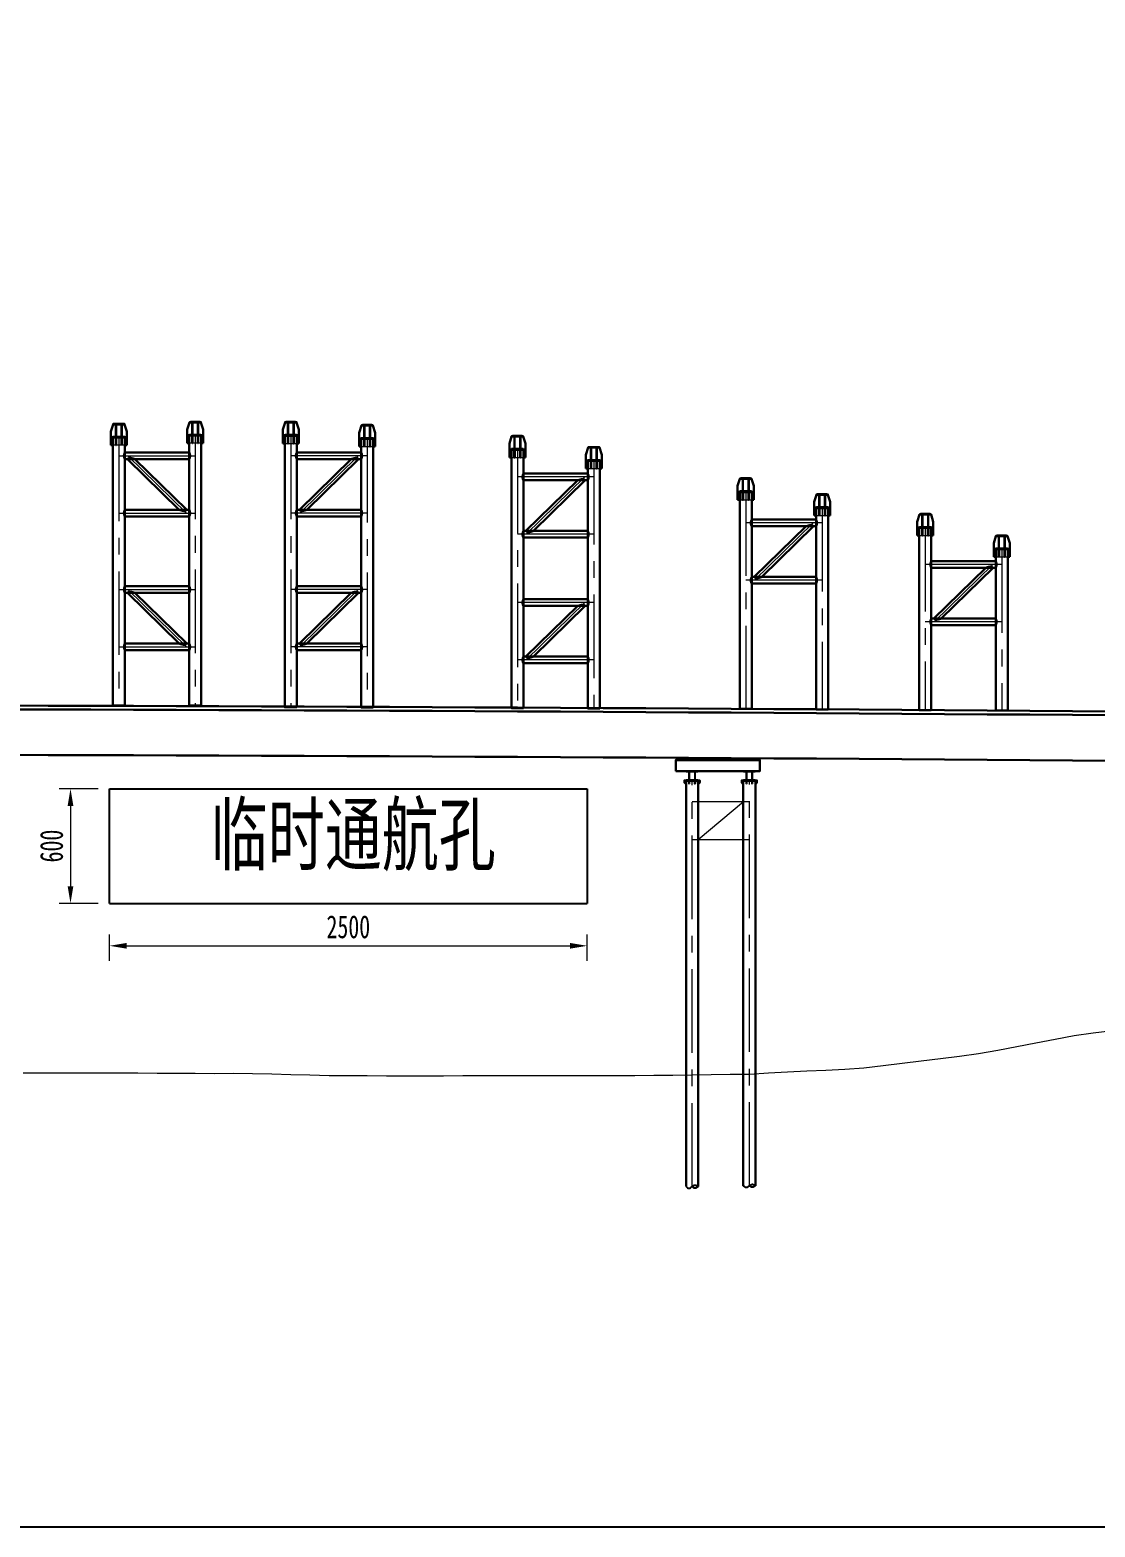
# Model space of a CAD drawing. Extents: x 1767995 to 4174245, y 542814 to 862564.
# Drawn here: x 2933519 to 2989267, y 542814 to 621153 of the extents above; entities that cross this region are included whole.
import ezdxf

# ---------------------------------------------------------------- set-up
doc = ezdxf.new("R2010")
doc.units = 0
doc.header["$LTSCALE"] = 3500
doc.linetypes.add('CENTER', pattern=[2, 1.25, -0.25, 0.25, -0.25])
doc.linetypes.add('DASHED', pattern=[0.75, 0.5, -0.25])
doc.layers.get('Defpoints').update_dxf_attribs({"color": 8})
for name, color, linetype, lineweight in [('1粗实线', 1, 'Continuous', 30), ('3中心线', 6, 'CENTER', 18), ('4虚线', 2, 'DASHED', 18), ('5文本', 7, 'Continuous', 15), ('6标注线', 7, 'Continuous', 13), ('文字', 7, 'Continuous', 15), ('细实线', 7, 'Continuous', 15)]:
    doc.layers.add(name, color=color, linetype=linetype, lineweight=lineweight)
doc.layers.add('M_Prof', color=2, linetype='Continuous')
doc.styles.add('wlx0.7', font='仿宋_GB2312.TTF', dxfattribs={"width": 0.7})
doc.styles.add('图内文字', font='仿宋_GB2312.TTF', dxfattribs={"width": 0.7})
doc.dimstyles.new('600', dxfattribs={"dimscale": 600, "dimtxt": 2, "dimasz": 1.5, "dimexe": 1, "dimexo": 1, "dimgap": 0.65, "dimtad": 1, "dimdec": 0, "dimlfac": 0.1, "dimzin": 0, "dimdsep": 46, "dimtxsty": 'wlx0.7', "dimcen": 0, "dimclrd": 7, "dimclre": 7, "dimclrt": 7, "dimadec": 0, "dimazin": 0, "dimtfac": 1, "dimtdec": 0, "dimtmove": 1, "dimatfit": 3, "dimfxl": 1, "dimtolj": 1, "dimtzin": 0, "dimlwd": 13, "dimlwe": 13, "dimarcsym": 1})

# ---------------------------------------------------------------- blocks, each defined once
blk = doc.blocks.new('gdfgdfg')
at = {"layer": '细实线'}
for p, q in [((313782, 22534), (314782, 22726)), ((314782, 22726), (315782, 22910)), ((315782, 22910), (316782, 23066)), ((316782, 23066), (317782, 23173)), ((309782, 21829), (310782, 21972)), ((310782, 21972), (311782, 22152)), ((311782, 22152), (312782, 22343)), ((312782, 22343), (313782, 22534)), ((303782, 21151), (304782, 21229)), ((304782, 21229), (305782, 21355)), ((305782, 21355), (306782, 21473)), ((306782, 21473), (307782, 21592)), ((307782, 21592), (308782, 21710)), ((308782, 21710), (309782, 21829)), ((260782, 20969), (261782, 20965)), ((261782, 20965), (262782, 20960)), ((262782, 20960), (263782, 20956)), ((263782, 20956), (264782, 20958)), ((264782, 20958), (265782, 20966)), ((265782, 20966), (266782, 20961)), ((266782, 20961), (267782, 20955)), ((267782, 20955), (268782, 20948)), ((268782, 20948), (269782, 20942)), ((269782, 20942), (270782, 20936)), ((270782, 20936), (271782, 20941)), ((271782, 20941), (272782, 20932)), ((272782, 20932), (273782, 20906)), ((273782, 20906), (274782, 20880)), ((274782, 20880), (275782, 20855)), ((275782, 20855), (276782, 20831)), ((276782, 20831), (277782, 20822)), ((277782, 20822), (278782, 20818)), ((278782, 20818), (279782, 20814)), ((279782, 20814), (280782, 20810)), ((280782, 20810), (281782, 20806)), ((281782, 20806), (282782, 20810)), ((282782, 20810), (283782, 20817)), ((283782, 20817), (284782, 20820)), ((284782, 20820), (285782, 20822)), ((285782, 20822), (286782, 20825)), ((286782, 20825), (287782, 20828)), ((287782, 20828), (288782, 20828)), ((288782, 20828), (289782, 20828)), ((289782, 20828), (290782, 20828)), ((290782, 20828), (291782, 20829)), ((291782, 20829), (292782, 20829)), ((292782, 20829), (293782, 20836)), ((293782, 20836), (294782, 20850)), ((294782, 20850), (295782, 20863)), ((295782, 20863), (296782, 20876)), ((296782, 20876), (297782, 20889)), ((297782, 20889), (298782, 20902)), ((298782, 20902), (299782, 20970)), ((299782, 20970), (300782, 21019)), ((300782, 21019), (301782, 21063)), ((301782, 21063), (302782, 21107)), ((302782, 21107), (303782, 21151))]:
    blk.add_line(p, q, dxfattribs=at)
blk = doc.blocks.new('werwerer')
at = {"layer": '1粗实线', "elevation": 0}
for points in [[(193795, 41794, 0.464316), (193777, 41816), (193651, 41816), (193531, 41444), (193531, 41144), (193651, 41144), (193651, 41164), (193777, 41164, 0.464316), (193795, 41186)], [(193951, 41144), (193651, 41144), (193651, 41164), (193777, 41164, 0.414214), (193795, 41182), (193795, 41798, 0.414214), (193777, 41816), (193651, 41816), (193651, 41836), (193951, 41836), (193951, 41816), (193826, 41816, 0.414214), (193808, 41798), (193808, 41182, 0.414214), (193826, 41164), (193951, 41164)], [(193951, 41144), (194251, 41144), (194251, 41164), (194126, 41164, -0.414214), (194108, 41182), (194108, 41798, -0.414214), (194126, 41816), (194251, 41816), (194251, 41836), (193951, 41836), (193951, 41816), (194077, 41816, -0.414214), (194095, 41798), (194095, 41182, -0.414214), (194077, 41164), (193951, 41164)], [(194108, 41794, -0.464316), (194126, 41816), (194251, 41816), (194371, 41444), (194371, 41144), (194251, 41144), (194251, 41164), (194126, 41164, -0.464316), (194108, 41186)]]:
    blk.add_lwpolyline(points, format="xyb", close=True, dxfattribs=at)
blk.add_lwpolyline([(193701, 41846), (194201, 41846), (194201, 41836), (193701, 41836)], close=True, dxfattribs=at)
blk = doc.blocks.new('tertert')
at = {"layer": '1粗实线'}
for p, q in [((203266, 43306, 0), (206636, 43306, 0)), ((203266, 42955, 0), (206636, 42955, 0)), ((203401, 42955, 0), (206112, 40306, 0)), ((203791, 42955, 0), (206502, 40306, 0)), ((203266, 40306, 0), (206636, 40306, 0)), ((203266, 39955, 0), (206636, 39955, 0))]:
    blk.add_line(p, q, dxfattribs=at)
at = {"layer": '1粗实线', "elevation": 0}
for points in [[(203266, 43306), (203266, 43306), (203266, 43305), (203266, 43305), (203265, 43304), (203265, 43303), (203264, 43301), (203263, 43299), (203262, 43297), (203261, 43295), (203260, 43293), (203259, 43290), (203257, 43287), (203256, 43284), (203255, 43280), (203253, 43276), (203251, 43272), (203250, 43268), (203248, 43264), (203246, 43259), (203244, 43255), (203243, 43250), (203241, 43244), (203239, 43239), (203237, 43234), (203236, 43228), (203234, 43222), (203232, 43216), (203231, 43210), (203229, 43204), (203228, 43198), (203227, 43191), (203225, 43185), (203224, 43178), (203223, 43171), (203223, 43165), (203222, 43158), (203221, 43151), (203221, 43144), (203221, 43137), (203221, 43130), (203221, 43124), (203221, 43117), (203221, 43110), (203222, 43103), (203223, 43096), (203223, 43089), (203224, 43083), (203225, 43076), (203227, 43070), (203228, 43063), (203229, 43057), (203231, 43051), (203232, 43045), (203234, 43039), (203236, 43033), (203237, 43027), (203239, 43022), (203241, 43016), (203243, 43011), (203244, 43006), (203246, 43002), (203248, 42997), (203250, 42993), (203251, 42988), (203253, 42984), (203255, 42981), (203256, 42977), (203257, 42974), (203259, 42971), (203260, 42968), (203261, 42966), (203262, 42964), (203263, 42962), (203264, 42960), (203265, 42958), (203265, 42957), (203266, 42956), (203266, 42955), (203266, 42955), (203266, 42955)], [(206636, 43306), (206636, 43306), (206637, 43305), (206637, 43305), (206637, 43304), (206638, 43303), (206639, 43301), (206640, 43299), (206641, 43297), (206642, 43295), (206643, 43293), (206644, 43290), (206645, 43287), (206647, 43284), (206648, 43280), (206650, 43276), (206652, 43272), (206653, 43268), (206655, 43264), (206657, 43259), (206658, 43255), (206660, 43250), (206662, 43244), (206664, 43239), (206666, 43234), (206667, 43228), (206669, 43222), (206671, 43216), (206672, 43210), (206674, 43204), (206675, 43198), (206676, 43191), (206677, 43185), (206679, 43178), (206679, 43171), (206680, 43165), (206681, 43158), (206681, 43151), (206682, 43144), (206682, 43137), (206682, 43130), (206682, 43124), (206682, 43117), (206681, 43110), (206681, 43103), (206680, 43096), (206679, 43089), (206679, 43083), (206677, 43076), (206676, 43070), (206675, 43063), (206674, 43057), (206672, 43051), (206671, 43045), (206669, 43039), (206667, 43033), (206666, 43027), (206664, 43022), (206662, 43016), (206660, 43011), (206658, 43006), (206657, 43002), (206655, 42997), (206653, 42993), (206652, 42988), (206650, 42984), (206648, 42981), (206647, 42977), (206645, 42974), (206644, 42971), (206643, 42968), (206642, 42966), (206641, 42964), (206640, 42962), (206639, 42960), (206638, 42958), (206637, 42957), (206637, 42956), (206637, 42955), (206636, 42955), (206636, 42955)], [(203266, 40306), (203266, 40306), (203266, 40305), (203266, 40305), (203265, 40304), (203265, 40303), (203264, 40301), (203263, 40299), (203262, 40297), (203261, 40295), (203260, 40293), (203259, 40290), (203257, 40287), (203256, 40284), (203255, 40280), (203253, 40276), (203251, 40272), (203250, 40268), (203248, 40264), (203246, 40259), (203244, 40255), (203243, 40250), (203241, 40244), (203239, 40239), (203237, 40234), (203236, 40228), (203234, 40222), (203232, 40216), (203231, 40210), (203229, 40204), (203228, 40198), (203227, 40191), (203225, 40185), (203224, 40178), (203223, 40171), (203223, 40165), (203222, 40158), (203221, 40151), (203221, 40144), (203221, 40137), (203221, 40130), (203221, 40124), (203221, 40117), (203221, 40110), (203222, 40103), (203223, 40096), (203223, 40089), (203224, 40083), (203225, 40076), (203227, 40070), (203228, 40063), (203229, 40057), (203231, 40051), (203232, 40045), (203234, 40039), (203236, 40033), (203237, 40027), (203239, 40022), (203241, 40016), (203243, 40011), (203244, 40006), (203246, 40002), (203248, 39997), (203250, 39993), (203251, 39988), (203253, 39984), (203255, 39981), (203256, 39977), (203257, 39974), (203259, 39971), (203260, 39968), (203261, 39966), (203262, 39964), (203263, 39962), (203264, 39960), (203265, 39958), (203265, 39957), (203266, 39956), (203266, 39955), (203266, 39955), (203266, 39955)], [(206636, 40306), (206636, 40306), (206637, 40305), (206637, 40305), (206637, 40304), (206638, 40303), (206639, 40301), (206640, 40299), (206641, 40297), (206642, 40295), (206643, 40293), (206644, 40290), (206645, 40287), (206647, 40284), (206648, 40280), (206650, 40276), (206652, 40272), (206653, 40268), (206655, 40264), (206657, 40259), (206658, 40255), (206660, 40250), (206662, 40244), (206664, 40239), (206666, 40234), (206667, 40228), (206669, 40222), (206671, 40216), (206672, 40210), (206674, 40204), (206675, 40198), (206676, 40191), (206677, 40185), (206679, 40178), (206679, 40171), (206680, 40165), (206681, 40158), (206681, 40151), (206682, 40144), (206682, 40137), (206682, 40130), (206682, 40124), (206682, 40117), (206681, 40110), (206681, 40103), (206680, 40096), (206679, 40089), (206679, 40083), (206677, 40076), (206676, 40070), (206675, 40063), (206674, 40057), (206672, 40051), (206671, 40045), (206669, 40039), (206667, 40033), (206666, 40027), (206664, 40022), (206662, 40016), (206660, 40011), (206658, 40006), (206657, 40002), (206655, 39997), (206653, 39993), (206652, 39988), (206650, 39984), (206648, 39981), (206647, 39977), (206645, 39974), (206644, 39971), (206643, 39968), (206642, 39966), (206641, 39964), (206640, 39962), (206639, 39960), (206638, 39958), (206637, 39957), (206637, 39956), (206637, 39955), (206636, 39955), (206636, 39955)]]:
    blk.add_lwpolyline(points, dxfattribs=at)
at = {"layer": '1粗实线'}
for points in [[(203791, 42955), (203791, 42955), (203790, 42955), (203789, 42956), (203788, 42956), (203785, 42957), (203783, 42958), (203780, 42959), (203776, 42960), (203773, 42961), (203768, 42963), (203764, 42964), (203758, 42966), (203753, 42968), (203747, 42970), (203741, 42972), (203734, 42974), (203727, 42977), (203720, 42979), (203712, 42981), (203705, 42984), (203696, 42986), (203688, 42989), (203680, 42991), (203671, 42994), (203662, 42997), (203653, 42999), (203644, 43002), (203635, 43004), (203625, 43006), (203616, 43008), (203607, 43010), (203598, 43012), (203589, 43014), (203580, 43016), (203571, 43017), (203562, 43018), (203553, 43019), (203545, 43020), (203537, 43020), (203529, 43020), (203522, 43020), (203515, 43020), (203508, 43019), (203501, 43018), (203494, 43017), (203488, 43016), (203482, 43014), (203477, 43012), (203472, 43010), (203467, 43008), (203462, 43006), (203457, 43004), (203453, 43002), (203449, 42999), (203445, 42997), (203441, 42994), (203438, 42991), (203434, 42989), (203431, 42986), (203428, 42984), (203426, 42981), (203423, 42979), (203420, 42977), (203418, 42974), (203416, 42972), (203414, 42970), (203412, 42968), (203410, 42966), (203409, 42964), (203407, 42963), (203406, 42961), (203405, 42960), (203404, 42959), (203403, 42958), (203402, 42957), (203402, 42956), (203401, 42956), (203401, 42955), (203401, 42955), (203401, 42955)], [(206112, 40306), (206112, 40306), (206112, 40306), (206114, 40305), (206115, 40305), (206117, 40304), (206120, 40303), (206123, 40302), (206126, 40301), (206130, 40299), (206135, 40298), (206139, 40296), (206144, 40295), (206150, 40293), (206156, 40291), (206162, 40289), (206169, 40287), (206176, 40284), (206183, 40282), (206190, 40279), (206198, 40277), (206206, 40274), (206215, 40272), (206223, 40269), (206232, 40267), (206241, 40264), (206250, 40262), (206259, 40259), (206268, 40257), (206278, 40255), (206287, 40252), (206296, 40250), (206305, 40249), (206314, 40247), (206323, 40245), (206332, 40244), (206341, 40243), (206349, 40242), (206358, 40241), (206366, 40241), (206374, 40241), (206381, 40241), (206388, 40241), (206395, 40242), (206402, 40243), (206408, 40244), (206415, 40245), (206420, 40247), (206426, 40249), (206431, 40250), (206436, 40252), (206441, 40255), (206446, 40257), (206450, 40259), (206454, 40262), (206458, 40264), (206462, 40267), (206465, 40269), (206468, 40272), (206472, 40274), (206475, 40277), (206477, 40279), (206480, 40282), (206482, 40284), (206485, 40287), (206487, 40289), (206489, 40291), (206491, 40293), (206492, 40295), (206494, 40296), (206495, 40298), (206497, 40299), (206498, 40301), (206499, 40302), (206500, 40303), (206500, 40304), (206501, 40305), (206502, 40305), (206502, 40306), (206502, 40306), (206502, 40306)]]:
    blk.add_lwpolyline(points, dxfattribs=at)
at = {"layer": '3中心线'}
for p, q in [((202951, 43130, 0), (206951, 43130, 0)), ((203416, 43130, 0), (206486, 40130, 0)), ((202951, 40130, 0), (206951, 40130, 0))]:
    blk.add_line(p, q, dxfattribs=at)
blk = doc.blocks.new('trret')
at = {"layer": '1粗实线'}
for p, q in [((3711816, 920589), (3711816, 941829)), ((3712446, 920589), (3712446, 941829)), ((3714816, 920637), (3714816, 941829)), ((3715446, 920637), (3715446, 941829))]:
    blk.add_line(p, q, dxfattribs=at)
for points in [[(3711275, 942333), (3715686, 942333), (3715686, 942921), (3711275, 942921)], [(3711816, 941679), (3711781, 941679), (3711731, 941729), (3711731, 941829), (3711731, 941729), (3711781, 941679)], [(3711731, 941829), (3712531, 941829)], [(3711987, 941829), (3711987, 941679), (3711975, 941679), (3711975, 941829), (3711975, 941679), (3711987, 941679)], [(3712287, 941829), (3712287, 941679), (3712275, 941679), (3712275, 941829), (3712275, 941679), (3712287, 941679)], [(3712481, 941679), (3712446, 941679)], [(3712531, 941729), (3712481, 941679), (3712531, 941729), (3712531, 941829)], [(3714816, 941679), (3714781, 941679), (3714731, 941729), (3714731, 941829), (3714731, 941729), (3714781, 941679)], [(3714731, 941829), (3715531, 941829)], [(3714987, 941829), (3714987, 941679), (3714975, 941679), (3714975, 941829), (3714975, 941679), (3714987, 941679)], [(3715287, 941829), (3715287, 941679), (3715275, 941679), (3715275, 941829), (3715275, 941679), (3715287, 941679)], [(3715481, 941679), (3715446, 941679)], [(3715531, 941729), (3715481, 941679), (3715531, 941729), (3715531, 941829)]]:
    blk.add_lwpolyline(points, close=True, dxfattribs=at)
for points in [[(3711731, 941845), (3711731, 941829), (3711731, 941845), (3712531, 941845), (3712531, 941829), (3712531, 941845)], [(3714731, 941845), (3714731, 941829), (3714731, 941845), (3715531, 941845), (3715531, 941829), (3715531, 941845)]]:
    blk.add_lwpolyline(points, dxfattribs=at)
at = {"layer": '3中心线'}
for p, q in [((3712131, 920589), (3712131, 941829)), ((3715131, 920637), (3715131, 941829)), ((3712131, 940746), (3715131, 940746)), ((3712451, 938746), (3714828, 940746)), ((3712131, 938746), (3715131, 938746))]:
    blk.add_line(p, q, dxfattribs=at)
at = {"layer": 'M_Prof'}
for p, q in [((3711275, 942901), (3715686, 942901)), ((3711275, 942353), (3715686, 942353))]:
    blk.add_line(p, q, dxfattribs=at)
for points in [[(3711831, 941845), (3712131, 941845), (3712131, 941863), (3712000, 941863, -0.414214), (3711987, 941876), (3711987, 942302, -0.414214), (3712000, 942315), (3712131, 942315), (3712131, 942333), (3711831, 942333), (3711831, 942315), (3711963, 942315, -0.414214), (3711976, 942302), (3711976, 941876, -0.414214), (3711963, 941863), (3711831, 941863)], [(3712131, 941845), (3712431, 941845), (3712431, 941863), (3712300, 941863, -0.414214), (3712287, 941876), (3712287, 942302, -0.414214), (3712300, 942315), (3712431, 942315), (3712431, 942333), (3712131, 942333), (3712131, 942315), (3712263, 942315, -0.414214), (3712276, 942302), (3712276, 941876, -0.414214), (3712263, 941863), (3712131, 941863)], [(3714831, 941845), (3715131, 941845), (3715131, 941863), (3715000, 941863, -0.414214), (3714987, 941876), (3714987, 942302, -0.414214), (3715000, 942315), (3715131, 942315), (3715131, 942333), (3714831, 942333), (3714831, 942315), (3714963, 942315, -0.414214), (3714976, 942302), (3714976, 941876, -0.414214), (3714963, 941863), (3714831, 941863)], [(3715131, 941845), (3715431, 941845), (3715431, 941863), (3715300, 941863, -0.414214), (3715287, 941876), (3715287, 942302, -0.414214), (3715300, 942315), (3715431, 942315), (3715431, 942333), (3715131, 942333), (3715131, 942315), (3715263, 942315, -0.414214), (3715276, 942302), (3715276, 941876, -0.414214), (3715263, 941863), (3715131, 941863)]]:
    blk.add_lwpolyline(points, format="xyb", close=True, dxfattribs=at)
for points in [[(3711816, 920589), (3711974, 920510), (3712131, 920589), (3712289, 920667), (3712446, 920589)], [(3712446, 920589), (3712289, 920510), (3712131, 920589)], [(3714816, 920637), (3714974, 920559), (3715131, 920637), (3715289, 920716), (3715446, 920637)], [(3715446, 920637), (3715289, 920559), (3715131, 920637)]]:
    blk.add_spline(points, degree=3, dxfattribs=at)
blk = doc.blocks.new('*D266')
at = {"color": 7, "linetype": 'Continuous', "lineweight": 13}
for p, q in [((2937684, 572441), (2937684, 573828)), ((2962684, 572441), (2962684, 573828)), ((2938584, 573228), (2961784, 573228))]:
    blk.add_line(p, q, dxfattribs=at)
at = {"color": 7}
for points in [[(2938584, 573378), (2938584, 573078), (2937684, 573228)], [(2961784, 573378), (2961784, 573078), (2962684, 573228)]]:
    blk.add_solid(points, dxfattribs=at)
at = {"layer": 'Defpoints', "color": 0}
for p in [(2962684, 573228), (2937684, 571841), (2962684, 571841)]:
    blk.add_point(p, dxfattribs=at)
at = {"color": 7, "insert": (2950184, 574218), "char_height": 1200, "attachment_point": 5, "style": 'wlx0.7'}
blk.add_mtext('\\A1;2500', dxfattribs=at)
blk = doc.blocks.new('*D267')
at = {"color": 7, "linetype": 'Continuous', "lineweight": 13}
for p, q in [((2937084, 581449), (2935043, 581449)), ((2935643, 580549), (2935643, 576349)), ((2937084, 575449), (2935043, 575449))]:
    blk.add_line(p, q, dxfattribs=at)
at = {"color": 7}
for points in [[(2935493, 580549), (2935793, 580549), (2935643, 581449)], [(2935493, 576349), (2935793, 576349), (2935643, 575449)]]:
    blk.add_solid(points, dxfattribs=at)
at = {"layer": 'Defpoints', "color": 0}
for p in [(2937684, 581449), (2935643, 575449), (2937684, 575449)]:
    blk.add_point(p, dxfattribs=at)
at = {"color": 7, "insert": (2934653, 578449), "char_height": 1200, "attachment_point": 5, "rotation": 90, "style": 'wlx0.7'}
blk.add_mtext('\\A1;600', dxfattribs=at)

msp = doc.modelspace()

# ---------------------------------------------------------------- linework, layer by layer
for p, q in [((2937684.4, 575449.4), (2937684.4, 581449.4)), ((2937684.4, 581449.4), (2962684.4, 581449.4)), ((2962684.4, 581449.4), (2962684.4, 575449.4)), ((2937684.4, 575449.4), (2962684.4, 575449.4))]:
    msp.add_line(p, q)
at = {"layer": '1粗实线', "ltscale": 4}
for p, q in [((2938592.1, 599843.8, 0.4), (2937752.1, 599843.8, 0.4)), ((2937752.1, 599843.8, 0.4), (2937752.1, 599823.8, 0.4)), ((2937752.1, 599823.8, 0.4), (2938592.1, 599823.8, 0.4)), ((2938011.1, 599823.8, 0.4), (2938033.1, 599823.8, 0.4)), ((2938011.1, 599423.8, 0.4), (2938011.1, 599823.8, 0.4)), ((2938033.1, 599423.8, 0.4), (2938011.1, 599423.8, 0.4)), ((2938033.1, 599823.8, 0.4), (2938033.1, 599423.8, 0.4)), ((2938311.1, 599823.8, 0.4), (2938311.1, 599423.8, 0.4)), ((2938333.1, 599423.8, 0.4), (2938333.1, 599823.8, 0.4)), ((2938592.1, 599823.8, 0.4), (2938592.1, 599843.8, 0.4)), ((2942592.1, 599943.3, 0.4), (2941752.1, 599943.3, 0.4)), ((2941752.1, 599943.3, 0.4), (2941752.1, 599923.3, 0.4)), ((2941752.1, 599923.3, 0.4), (2942592.1, 599923.3, 0.4)), ((2942011.1, 599923.3, 0.4), (2942033.1, 599923.3, 0.4)), ((2942011.1, 599523.3, 0.4), (2942011.1, 599923.3, 0.4)), ((2942033.1, 599523.3, 0.4), (2942011.1, 599523.3, 0.4)), ((2942033.1, 599923.3, 0.4), (2942033.1, 599523.3, 0.4)), ((2942333.1, 599923.3, 0.4), (2942311.1, 599923.3, 0.4)), ((2942311.1, 599923.3, 0.4), (2942311.1, 599523.3, 0.4)), ((2942311.1, 599523.3, 0.4), (2942333.1, 599523.3, 0.4)), ((2942333.1, 599523.3, 0.4), (2942333.1, 599923.3, 0.4)), ((2942592.1, 599923.3, 0.4), (2942592.1, 599943.3, 0.4)), ((2946751.8, 599920.4, 0.1), (2946751.8, 599940.4, 0.1)), ((2946751.8, 599940.4, 0.1), (2947591.8, 599940.4, 0.1)), ((2947591.8, 599920.4, 0.1), (2946751.8, 599920.4, 0.1)), ((2947010.8, 599920.4, 0.1), (2947032.8, 599920.4, 0.1)), ((2947010.8, 599520.4, 0.1), (2947010.8, 599920.4, 0.1)), ((2947032.8, 599520.4, 0.1), (2947010.8, 599520.4, 0.1)), ((2947032.8, 599920.4, 0.1), (2947032.8, 599520.4, 0.1)), ((2947332.8, 599920.4, 0.1), (2947310.8, 599920.4, 0.1)), ((2947310.8, 599920.4, 0.1), (2947310.8, 599520.4, 0.1)), ((2947310.8, 599520.4, 0.1), (2947332.8, 599520.4, 0.1)), ((2947332.8, 599520.4, 0.1), (2947332.8, 599920.4, 0.1)), ((2947591.8, 599940.4, 0.1), (2947591.8, 599920.4, 0.1)), ((2950751.8, 599759.8), (2950751.8, 599779.8)), ((2950751.8, 599779.8), (2951591.8, 599779.8)), ((2951591.8, 599759.8), (2950751.8, 599759.8)), ((2951010.8, 599359.8), (2951010.8, 599759.8)), ((2951032.8, 599759.8), (2951032.8, 599359.8)), ((2951332.8, 599759.8), (2951310.8, 599759.8)), ((2951310.8, 599759.8), (2951310.8, 599359.8)), ((2951310.8, 599359.8), (2951332.8, 599359.8)), ((2951332.8, 599359.8), (2951332.8, 599759.8)), ((2951591.8, 599779.8), (2951591.8, 599759.8)), ((2958611.3, 599186.6, 0.1), (2958611.3, 599206.6, 0.1)), ((2958611.3, 599206.6, 0.1), (2959451.3, 599206.6, 0.1)), ((2959451.3, 599186.6, 0.1), (2958611.3, 599186.6, 0.1)), ((2958870.3, 599186.6, 0.1), (2958892.3, 599186.6, 0.1)), ((2958870.3, 598786.6, 0.1), (2958870.3, 599186.6, 0.1)), ((2958892.3, 598786.6, 0.1), (2958870.3, 598786.6, 0.1)), ((2958892.3, 599186.6, 0.1), (2958892.3, 598786.6, 0.1)), ((2959192.3, 599186.6, 0.1), (2959170.3, 599186.6, 0.1)), ((2959170.3, 599186.6, 0.1), (2959170.3, 598786.6, 0.1)), ((2959170.3, 598786.6, 0.1), (2959192.3, 598786.6, 0.1)), ((2959192.3, 598786.6, 0.1), (2959192.3, 599186.6, 0.1)), ((2959451.3, 599206.6, 0.1), (2959451.3, 599186.6, 0.1)), ((2962611.3, 598606.5), (2962611.3, 598626.5)), ((2962611.3, 598626.5), (2963451.3, 598626.5)), ((2963451.3, 598606.5), (2962611.3, 598606.5)), ((2962870.3, 598206.5), (2962870.3, 598606.5)), ((2962892.3, 598606.5), (2962892.3, 598206.5)), ((2963192.3, 598606.5), (2963170.3, 598606.5)), ((2963170.3, 598606.5), (2963170.3, 598206.5)), ((2963192.3, 598206.5), (2963192.3, 598606.5)), ((2963451.3, 598626.5), (2963451.3, 598606.5)), ((2963170.3, 598206.5), (2963192.3, 598206.5)), ((2970561.4, 596971.1, -0.3), (2970561.4, 596991.1, -0.3)), ((2970561.4, 596991.1, -0.3), (2971401.4, 596991.1, -0.3)), ((2971401.4, 596971.1, -0.3), (2970561.4, 596971.1, -0.3)), ((2970820.4, 596971.1, -0.3), (2970842.4, 596971.1, -0.3)), ((2970820.4, 596571.1, -0.3), (2970820.4, 596971.1, -0.3)), ((2970842.4, 596971.1, -0.3), (2970842.4, 596571.1, -0.3)), ((2971142.4, 596971.1, -0.3), (2971120.4, 596971.1, -0.3)), ((2971120.4, 596971.1, -0.3), (2971120.4, 596571.1, -0.3)), ((2971142.4, 596571.1, -0.3), (2971142.4, 596971.1, -0.3)), ((2971401.4, 596991.1, -0.3), (2971401.4, 596971.1, -0.3)), ((2970842.4, 596571.1, -0.3), (2970820.4, 596571.1, -0.3)), ((2971120.4, 596571.1, -0.3), (2971142.4, 596571.1, -0.3)), ((2974561.4, 596136.9, -0.4), (2974561.4, 596156.9, -0.4)), ((2974561.4, 596156.9, -0.4), (2975401.4, 596156.9, -0.4)), ((2975401.4, 596136.9, -0.4), (2974561.4, 596136.9, -0.4)), ((2974820.4, 595736.9, -0.4), (2974820.4, 596136.9, -0.4)), ((2974842.4, 596136.9, -0.4), (2974842.4, 595736.9, -0.4)), ((2975142.4, 596136.9, -0.4), (2975120.4, 596136.9, -0.4)), ((2975120.4, 596136.9, -0.4), (2975120.4, 595736.9, -0.4)), ((2975120.4, 595736.9, -0.4), (2975142.4, 595736.9, -0.4)), ((2975142.4, 595736.9, -0.4), (2975142.4, 596136.9, -0.4)), ((2975401.4, 596156.9, -0.4), (2975401.4, 596136.9, -0.4)), ((2979961.7, 595102.3, -0.3), (2979961.7, 595122.3, -0.3)), ((2979961.7, 595122.3, -0.3), (2980801.7, 595122.3, -0.3)), ((2980801.7, 595102.3, -0.3), (2979961.7, 595102.3, -0.3)), ((2980220.7, 595102.3, -0.3), (2980242.7, 595102.3, -0.3)), ((2980220.7, 594702.3, -0.3), (2980220.7, 595102.3, -0.3)), ((2980242.7, 594702.3, -0.3), (2980220.7, 594702.3, -0.3)), ((2980242.7, 595102.3, -0.3), (2980242.7, 594702.3, -0.3)), ((2980542.7, 595102.3, -0.3), (2980520.7, 595102.3, -0.3)), ((2980520.7, 595102.3, -0.3), (2980520.7, 594702.3, -0.3)), ((2980520.7, 594702.3, -0.3), (2980542.7, 594702.3, -0.3)), ((2980542.7, 594702.3, -0.3), (2980542.7, 595102.3, -0.3)), ((2980801.7, 595122.3, -0.3), (2980801.7, 595102.3, -0.3)), ((2983961.7, 593975.8, -0.4), (2983961.7, 593995.8, -0.4)), ((2983961.7, 593995.8, -0.4), (2984801.7, 593995.8, -0.4)), ((2984801.7, 593975.8, -0.4), (2983961.7, 593975.8, -0.4)), ((2984220.7, 593575.8, -0.4), (2984220.7, 593975.8, -0.4)), ((2984242.7, 593975.8, -0.4), (2984242.7, 593575.8, -0.4)), ((2984542.7, 593975.8, -0.4), (2984520.7, 593975.8, -0.4)), ((2984520.7, 593975.8, -0.4), (2984520.7, 593575.8, -0.4)), ((2984542.7, 593575.8, -0.4), (2984542.7, 593975.8, -0.4)), ((2984801.7, 593995.8, -0.4), (2984801.7, 593975.8, -0.4)), ((2984520.7, 593575.8, -0.4), (2984542.7, 593575.8, -0.4))]:
    msp.add_line(p, q, dxfattribs=at)
at = {"layer": '1粗实线'}
for p, q in [((2937752.1, 599423.8, 0.4), (2937752.1, 599823.8, 0.4)), ((2937752.1, 599823.8, 0.4), (2938592.1, 599823.8, 0.4)), ((2937857.1, 599423.8, 0.4), (2937752.1, 599423.8, 0.4)), ((2938592.1, 599423.8, 0.4), (2938487.1, 599423.8, 0.4)), ((2938592.1, 599823.8, 0.4), (2938592.1, 599423.8, 0.4)), ((2941752.1, 599523.3, 0.4), (2941752.1, 599923.3, 0.4)), ((2941752.1, 599923.3, 0.4), (2942592.1, 599923.3, 0.4)), ((2941857.1, 599523.3, 0.4), (2941752.1, 599523.3, 0.4)), ((2942592.1, 599523.3, 0.4), (2942487.1, 599523.3, 0.4)), ((2942592.1, 599923.3, 0.4), (2942592.1, 599523.3, 0.4)), ((2947591.8, 599920.4, 0.1), (2946751.8, 599920.4, 0.1)), ((2946751.8, 599920.4, 0.1), (2946751.8, 599520.4, 0.1)), ((2946751.8, 599520.4, 0.1), (2946856.8, 599520.4, 0.1)), ((2947486.8, 599520.4, 0.1), (2947591.8, 599520.4, 0.1)), ((2947591.8, 599520.4, 0.1), (2947591.8, 599920.4, 0.1)), ((2951591.8, 599759.8), (2950751.8, 599759.8)), ((2950751.8, 599759.8), (2950751.8, 599359.8)), ((2950751.8, 599359.8), (2950856.8, 599359.8)), ((2951486.8, 599359.8), (2951591.8, 599359.8)), ((2951591.8, 599359.8), (2951591.8, 599759.8)), ((2959451.3, 599186.6, 0.1), (2958611.3, 599186.6, 0.1)), ((2958611.3, 599186.6, 0.1), (2958611.3, 598786.6, 0.1)), ((2958611.3, 598786.6, 0.1), (2958716.3, 598786.6, 0.1)), ((2959346.3, 598786.6, 0.1), (2959451.3, 598786.6, 0.1)), ((2959451.3, 598786.6, 0.1), (2959451.3, 599186.6, 0.1)), ((2963451.3, 598606.5), (2962611.3, 598606.5)), ((2962611.3, 598606.5), (2962611.3, 598206.5)), ((2963451.3, 598206.5), (2963451.3, 598606.5)), ((2962611.3, 598206.5), (2962716.3, 598206.5)), ((2963346.3, 598206.5), (2963451.3, 598206.5)), ((2971401.4, 596971.1, -0.3), (2970561.4, 596971.1, -0.3)), ((2970561.4, 596971.1, -0.3), (2970561.4, 596571.1, -0.3)), ((2971401.4, 596571.1, -0.3), (2971401.4, 596971.1, -0.3)), ((2970561.4, 596571.1, -0.3), (2970666.4, 596571.1, -0.3)), ((2971296.4, 596571.1, -0.3), (2971401.4, 596571.1, -0.3)), ((2975401.4, 596136.9, -0.4), (2974561.4, 596136.9, -0.4)), ((2974561.4, 596136.9, -0.4), (2974561.4, 595736.9, -0.4)), ((2974561.4, 595736.9, -0.4), (2974666.4, 595736.9, -0.4)), ((2975296.4, 595736.9, -0.4), (2975401.4, 595736.9, -0.4)), ((2975401.4, 595736.9, -0.4), (2975401.4, 596136.9, -0.4)), ((2980801.7, 595102.3, -0.3), (2979961.7, 595102.3, -0.3)), ((2979961.7, 595102.3, -0.3), (2979961.7, 594702.3, -0.3)), ((2979961.7, 594702.3, -0.3), (2980066.7, 594702.3, -0.3)), ((2980696.7, 594702.3, -0.3), (2980801.7, 594702.3, -0.3)), ((2980801.7, 594702.3, -0.3), (2980801.7, 595102.3, -0.3)), ((2984801.7, 593975.8, -0.4), (2983961.7, 593975.8, -0.4)), ((2983961.7, 593975.8, -0.4), (2983961.7, 593575.8, -0.4)), ((2984801.7, 593575.8, -0.4), (2984801.7, 593975.8, -0.4)), ((2983961.7, 593575.8, -0.4), (2984066.7, 593575.8, -0.4)), ((2984696.7, 593575.8, -0.4), (2984801.7, 593575.8, -0.4))]:
    msp.add_line(p, q, dxfattribs=at)
for points, elevation in [([(2937857.1, 585803.3), (2937857.1, 599823.8), (2938487.1, 599823.8), (2938487.1, 585803.3), (2937857.1, 585803.3)], 0.3), ([(2941857.1, 585803.3), (2941857.1, 599923.3), (2942487.1, 599923.3), (2942487.1, 585803.3), (2941857.1, 585803.3)], 0.3), ([(2971296.4, 585629.4), (2971296.4, 596971.1), (2970666.4, 596971.1), (2970666.4, 585629.4), (2971296.4, 585629.4)], -0.4), ([(2975296.4, 585596.6), (2975296.4, 596136.9), (2974666.4, 596136.9), (2974666.4, 585596.6), (2975296.4, 585596.6)], -0.4), ([(2980696.7, 585565.5), (2980696.7, 595102.3), (2980066.7, 595102.3), (2980066.7, 585565.5), (2980696.7, 585565.5)], -0.4), ([(2984696.7, 585536.3), (2984696.7, 593975.8), (2984066.7, 593975.8), (2984066.7, 585536.3), (2984696.7, 585536.3)], -0.4)]:
    msp.add_lwpolyline(points, dxfattribs=dict(at, elevation=elevation))
for points in [[(2947486.8, 585716), (2947486.8, 599920.4), (2946856.8, 599920.4), (2946856.4, 585716)], [(2951486.8, 585696.4), (2951486.8, 599759.8), (2950856.8, 599759.8), (2950856.3, 585696.4)]]:
    msp.add_lwpolyline(points, close=True, dxfattribs=at)
for points in [[(2959346.3, 585672.2), (2959346.3, 599186.6), (2958716.3, 599186.6), (2958716.3, 585672.2), (2959346.3, 585672.2)], [(2963346.3, 585650), (2963346.3, 598606.5), (2962716.3, 598606.5), (2962716.3, 585650), (2963346.3, 585650)]]:
    msp.add_lwpolyline(points, dxfattribs=at)
for points in [[(2842672.8, 585650.5, -0.0010736), (2869659.2, 585789.4), (2869673.9, 585789.4, -0.0032499), (3012668.1, 585288.9), (3012698.5, 585288.6, -0.0014157), (3046672.8, 584852.7, -0.0014134)], [(2842672.8, 585450.5, -0.0010736), (2869659.2, 585589.4), (2869673.9, 585589.4, -0.0032499), (3012668.1, 585088.9), (3012698.5, 585088.6, -0.0013324), (3044672.8, 584683.7, -0.0013324)], [(2842672.8, 583070.5, -0.0010736), (2869659.2, 583209.4), (2869673.9, 583209.4, -0.0032499), (3012668.1, 582708.9), (3012698.5, 582708.6, -0.0014157), (3046672.8, 582272.7)]]:
    msp.add_lwpolyline(points, format="xyb", dxfattribs=at)
at = {"layer": '3中心线'}
for p, q in [((2938172.1, 599823.8, 0.7), (2938172.1, 585803.3, 0.5)), ((2942172.1, 599923.3, 0.5), (2942172.1, 585803.3, 0.5)), ((2947171.8, 599920.4, 0.3), (2947171.8, 585716, 0.3)), ((2951171.8, 599759.8, 0.3), (2951171.8, 585696.4, 0.3)), ((2959031.3, 599186.6, 0.3), (2959031.3, 585672.2, 0.3)), ((2963031.3, 598606.5, 0.3), (2963031.3, 585650, 0.3)), ((2970981.4, 596971.1, -0.1), (2970981.4, 585629.4, -0.1)), ((2974981.4, 596136.9, -0.1), (2974981.4, 585596.6, -0.1)), ((2980381.7, 595102.3, -0.1), (2980381.7, 585565.5, -0.1)), ((2984381.7, 593975.8, -0.1), (2984381.7, 585536.3, -0.1))]:
    msp.add_line(p, q, dxfattribs=at)
at = {"layer": '4虚线'}
for p, q in [((2938487.1, 599423.8, 0.4), (2937857.1, 599423.8, 0.4)), ((2942487.1, 599523.3, 0.4), (2941857.1, 599523.3, 0.4)), ((2946856.8, 599520.4, 0.1), (2947486.8, 599520.4, 0.1)), ((2950856.8, 599359.8), (2951486.8, 599359.8)), ((2958716.3, 598786.6, 0.1), (2959346.3, 598786.6, 0.1)), ((2962716.3, 598206.5), (2963346.3, 598206.5)), ((2970666.4, 596571.1, -0.3), (2971296.4, 596571.1, -0.3)), ((2974666.4, 595736.9, -0.4), (2975296.4, 595736.9, -0.4)), ((2980066.7, 594702.3, -0.3), (2980696.7, 594702.3, -0.3)), ((2984066.7, 593575.8, -0.4), (2984696.7, 593575.8, -0.4))]:
    msp.add_line(p, q, dxfattribs=at)
at = {"layer": 'Defpoints', "elevation": -0.3}
msp.add_lwpolyline([(2730495, 862564.2), (3211745, 862564.2), (3211745, 542814.2), (2730495, 542814.2)], close=True, dxfattribs=at)

# ---------------------------------------------------------------- block references
at = {"layer": '6标注线'}
for name, p in [('werwerer', (2744220.6, 558699.4, 0.5)), ('werwerer', (2748220.6, 558798.9, 0.5)), ('werwerer', (2753220.4, 558796.1, 0.3)), ('werwerer', (2757220.4, 558635.5, 0.1)), ('werwerer', (2765079.9, 558062.3, 0.3)), ('werwerer', (2769079.9, 557482.2, 0.1)), ('tertert', (2735220.6, 555739.4, 0.3)), ('werwerer', (2777030, 555846.8, -0.1)), ('werwerer', (2781030, 555012.5, -0.3)), ('werwerer', (2786430.3, 553978, -0.1)), ('werwerer', (2790430.3, 552851.5, -0.3)), ('tertert', (2735220.6, 548739.4, 0.4)), ('trret', (-743958.3, -359962.8))]:
    msp.add_blockref(name, p, dxfattribs=at)
at = {"layer": '6标注线', "xscale": -1}
for p in [(3154123.2, 555739.4, -0.3), (3165982.7, 554631.1, 0), (3177932.8, 552224.8, 0), (3187333.1, 550052, -0.3), (3154123.2, 548739.4, 0.4), (3165982.7, 548055, 0.4)]:
    msp.add_blockref('tertert', p, dxfattribs=at)
at = {"layer": '文字'}
msp.add_blockref('gdfgdfg', (2672391.3, 545617.8), dxfattribs=at)

# ---------------------------------------------------------------- texts
at = {"layer": '5文本', "insert": (2942981.6, 580618.7), "char_height": 3125, "attachment_point": 1, "style": '图内文字'}
msp.add_mtext('临时通航孔', dxfattribs=at)

# ---------------------------------------------------------------- dimensions: what is measured, and where the dimension line sits
dim = msp.add_linear_dim(base=(2935643.3, 575449.4), p1=(2937684.4, 581449.4), p2=(2937684.4, 575449.4), angle=90, dimstyle='600')
dim.commit()
dim.dimension.update_dxf_attribs({"geometry": '*D267', "text_midpoint": (2934653.3, 578449.4)})
dim = msp.add_linear_dim(base=(2962684.4, 573227.8), p1=(2937684.4, 571841.5), p2=(2962684.4, 571841.5), dimstyle='600')
dim.commit()
dim.dimension.update_dxf_attribs({"geometry": '*D266', "text_midpoint": (2950184.4, 574217.8)})

doc.saveas('drawing.dxf')
